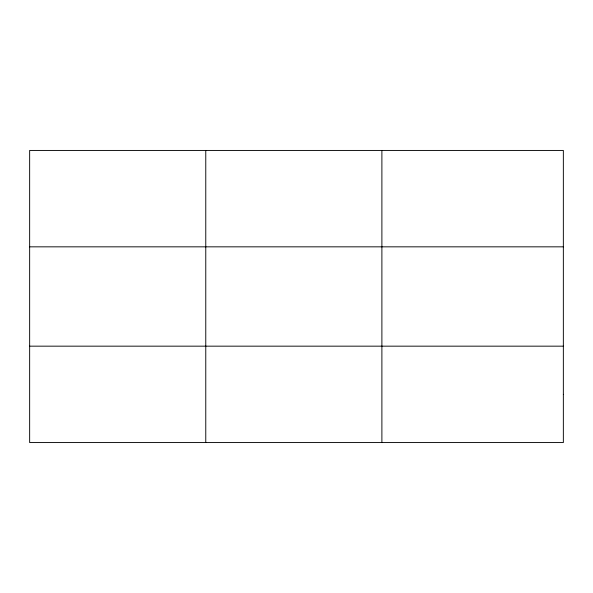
<?xml version="1.0" encoding="UTF-8"?>
<svg xmlns="http://www.w3.org/2000/svg" width="593" height="593" viewBox="0 0 593 593"><rect width="100%" height="100%" fill="white"/><g stroke="black" fill="none" stroke-linecap="round" stroke-linejoin="round"><path stroke-width="0.89" d="M205.771 442.563L205.771 150.437M381.892 442.563L381.892 150.437M29.65 246.836L563.35 246.836M29.65 346.164L563.35 346.164M563.35 394.36L563.35 442.563L29.65 442.563L29.65 150.437L563.35 150.437L563.35 394.36"/></g></svg>
